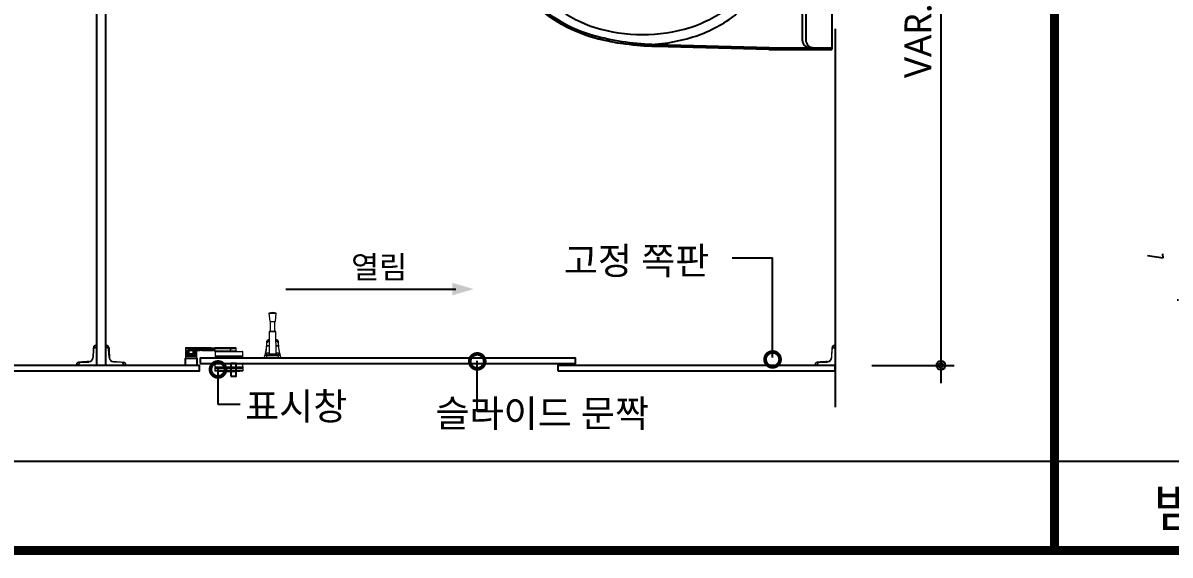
# Model space of a CAD drawing. Extents: x -256 to 8104, y -176 to 5714.
# Drawn here: x 3413 to 4694, y 2764 to 3359 of the extents above; entities that cross this region are included whole.
import ezdxf
from ezdxf.enums import TextEntityAlignment as Align

# ---------------------------------------------------------------- set-up
doc = ezdxf.new("R2010")
doc.units = 0
doc.header["$LTSCALE"] = 30
doc.layers.get('0').update_dxf_attribs({"linetype": 'CONTINUOUS'})
doc.layers.get('DEFPOINTS').update_dxf_attribs({"linetype": 'CONTINUOUS'})
for name, color, linetype in [('0_toilet', 6, 'CONTINUOUS'), ('DIM', 7, 'CONTINUOUS'), ('HAT', 8, 'CONTINUOUS'), ('TIT', 3, 'CONTINUOUS'), ('경첩', 4, 'CONTINUOUS'), ('문자', 3, 'CONTINUOUS'), ('부자재', 4, 'CONTINUOUS'), ('옷걸이', 4, 'CONTINUOUS'), ('잠금쇠(회전형)', 4, 'CONTINUOUS'), ('치수', 1, 'CONTINUOUS'), ('해치', 8, 'CONTINUOUS')]:
    doc.layers.add(name, color=color, linetype=linetype)
doc.styles.add('돋움', font='malgun.ttf')
doc.dimstyles.new('10', dxfattribs={"dimscale": 10, "dimtxt": 3, "dimasz": 1, "dimexe": 1.5, "dimexo": 2, "dimgap": 1, "dimtad": 1, "dimdec": 0, "dimlunit": 6, "dimtxsty": '돋움', "dimblk": 'DIMDOT', "dimcen": -1, "dimdle": 1.5, "dimclrt": 3, "dimazin": 3, "dimtfac": 1, "dimtdec": 0, "dimtix": 1, "dimtmove": 2, "dimatfit": 3, "dimldrblk": 'DIMDOT', "dimarcsym": 0})

# ---------------------------------------------------------------- blocks, each defined once
blk = doc.blocks.new('DIMDOT')
at = {"linetype": 'Continuous'}
blk.add_line((-2, 0), (2, 0), dxfattribs=at)
for radius in [0.5, 0.25]:
    blk.add_circle((0, 0), radius, dxfattribs=at)
blk = doc.blocks.new('*D15')
at = {"layer": 'DEFPOINTS', "color": 0}
for p in [(4341.3, 3701.1), (4341.3, 2976.1), (4438.2, 2976.1)]:
    blk.add_point(p, dxfattribs=at)
at = {"layer": 'DIM', "color": 0, "lineweight": -2, "ltscale": 10}
for p, q in [((4361.3, 3701.1), (4453.2, 3701.1)), ((4438.2, 3691.1), (4438.2, 2986.1)), ((4361.3, 2976.1), (4453.2, 2976.1))]:
    blk.add_line(p, q, dxfattribs=at)
at = {"layer": 'DIM', "color": 0, "lineweight": -2, "xscale": 10, "yscale": 10, "zscale": 10}
for p, rotation in [((4438.2, 3701.1), 90), ((4438.2, 2976.1), 270)]:
    blk.add_blockref('DIMDOT', p, dxfattribs=dict(at, rotation=rotation))
at = {"layer": 'DIM', "color": 3, "insert": (4412.9, 3338.6), "char_height": 30, "attachment_point": 5, "rotation": 90, "style": '돋움'}
blk.add_mtext('VAR.', dxfattribs=at)
blk = doc.blocks.new('_DOTSMALL')
at = {"color": 0, "linetype": 'ByBlock', "const_width": 0.5}
blk.add_lwpolyline([(-0.0625, 0, 1), (0.0625, 0, 1)], format="xyb", close=True, dxfattribs=at)
blk = doc.blocks.new('A$C63EC304E')
at = {"layer": '치수', "color": 1, "xscale": 2.5, "yscale": 2.5, "zscale": 2.5, "rotation": 234.3098741996962}
blk.add_blockref('_DOTSMALL', (0.312, 0.312), dxfattribs=at)
blk = doc.blocks.new('A$C2BC9653E')
at = {"layer": '치수', "xscale": 0.3333333333333333, "yscale": 0.3333333333333333, "zscale": 0.3333333333333333}
blk.add_blockref('A$C63EC304E', (0, 0), dxfattribs=at)
blk = doc.blocks.new('A$C7FC71301')
at = {"layer": '치수', "rotation": 180}
blk.add_blockref('A$C2BC9653E', (0.208, 0.208), dxfattribs=at)
blk = doc.blocks.new('A$C4A20372B')
at = {"layer": '치수'}
blk.add_blockref('A$C7FC71301', (0, 0), dxfattribs=at)
blk = doc.blocks.new('A$C566469F5')
at = {"layer": '치수'}
blk.add_blockref('A$C4A20372B', (0, 0), dxfattribs=at)
blk = doc.blocks.new('A$C7E317CD4')
at = {"layer": '해치', "xscale": 2, "yscale": 2, "zscale": 2}
blk.add_blockref('A$C566469F5', (0, 0), dxfattribs=at)
blk = doc.blocks.new('A$C601D7F27')
at = {"layer": '치수'}
blk.add_blockref('A$C7E317CD4', (0, 0), dxfattribs=at)
blk = doc.blocks.new('A$C38802C08')
at = {"layer": '치수'}
blk.add_blockref('A$C601D7F27', (0, 0), dxfattribs=at)
blk = doc.blocks.new('A$C10E41893')
at = {"layer": '부자재'}
for p, q in [((6.5, 0), (6.5, 196)), ((123.3, 196), (6.5, 196)), ((123.3, 192.5), (6.5, 192.5)), ((54.8, 0), (54.8, 177.5)), ((61.4, 0), (61.4, 177.5)), ((6.5, 0), (6.5, -196)), ((54.8, 0), (54.8, -177.5)), ((61.4, 0), (61.4, -177.5)), ((123.3, -192.5), (6.5, -192.5)), ((123.3, -196), (6.5, -196))]:
    blk.add_line(p, q, dxfattribs=at)
for points in [[(122.7, 196, -0.012538), (123.3, 196), (334.6, 190.3, -0.055395), (444.7, 175.1, -0.154276), (576.9, 93.3, -0.179504), (611.5, 0, -0.179504)], [(122.8, 192.5, -0.012538), (123.2, 192.5), (334.5, 186.8, -0.055395), (443.8, 171.7, -0.154276), (574.3, 91, -0.179504), (608, 0, -0.179504)], [(572, 51.4), (588.8, 51.4), (588.8, 59.6, 0.021185), (583.3, 70.7, 0.106084), (528.4, 133.7, 0.085733), (452.6, 172.4, 0.075373), (358.7, 186.6, 0.075373), (264.8, 172.4, 0.085733), (189, 133.7, 0.007337), (184.4, 130.1), (184.4, 122), (204.7, 122)], [(156.7, -72, 0.089162), (200.2, -118.7, 0.085733), (270.3, -154.5, 0.075373), (358.7, -167.9, 0.075373), (447.1, -154.5, 0.085733), (517.2, -118.7, 0.106084), (567, -61.6, 0.126931), (582.8, 0, 0.126931), (567, 61.6, 0.106084), (517.2, 118.7, 0.085733), (447.1, 154.5, 0.075373), (358.7, 167.9, 0.075373), (270.3, 154.5, 0.085733), (200.2, 118.7, 0.089162), (156.7, 72)], [(588.8, -51.4, 0.090214), (598.2, 0, 0.090214), (588.8, 51.4, 0.106084)], [(122.7, -196, 0.012538), (123.3, -196), (334.6, -190.3, 0.055395), (444.7, -175.1, 0.154276), (576.9, -93.3, 0.179504), (611.5, 0, 0.179504)], [(122.8, -192.5, 0.012538), (123.2, -192.5), (334.5, -186.8, 0.055395), (443.8, -171.7, 0.154276), (574.3, -91, 0.179504), (608, 0, 0.179504)], [(572, -51.4), (588.8, -51.4), (588.8, -59.6, -0.021185), (583.3, -70.7, -0.106084), (528.4, -133.7, -0.085733), (452.6, -172.4, -0.075373), (358.7, -186.6, -0.075373), (264.8, -172.4, -0.085733), (189, -133.7, -0.007337), (184.4, -130.1), (184.4, -122), (204.7, -122)]]:
    blk.add_lwpolyline(points, format="xyb", dxfattribs=at)
blk.add_lwpolyline([(138, -60.8), (119.3, -60.8), (119.3, -79.5), (156.7, -79.5), (156.7, -60.8), (138, -60.8), (147.3, -60.8), (147.3, 60.8), (138, 60.8), (156.7, 60.8), (156.7, 79.5), (119.3, 79.5), (119.3, 60.8), (138, 60.8), (138, -60.8), (119.3, -60.8)], dxfattribs=at)
for centre, start, end in [((39.8, 177.5), 0, 90), ((46.4, 177.5), 0, 90), ((39.8, -177.5), 270, 0), ((46.4, -177.5), 270, 0)]:
    blk.add_arc(centre, 15, start, end, dxfattribs=at)
blk = doc.blocks.new('SLIDE_01')
at = {"layer": '해치'}
h = blk.add_hatch(dxfattribs=at)
h.set_pattern_fill('AR-CONC', color=256, style=0)
h.set_pattern_definition([(50, (3239.55, 1564.04), (182.185, -15.939), [19.05, -209.55]), (355, (3239.55, 1564.04), (-35.243, 191.057), [15.24, -167.64]), (100.451, (3254.73, 1562.71), (146.943, 175.117), [16.19, -178.09]), (46.184, (3239.55, 1614.84), (271.079, -42.042), [28.575, -314.325]), (96.636, (3262.14, 1611.34), (237.404, 247.426), [24.285, -267.135]), (351.184, (3239.55, 1614.84), (237.405, 247.425), [22.86, -251.46]), (21, (3264.95, 1602.14), (151.615, -102.2655), [19.05, -209.55]), (326, (3264.95, 1602.14), (61.802, 184.188), [15.24, -167.64]), (71.4514, (3277.58, 1593.62), (213.416, 81.923), [16.19, -178.09]), (37.5, (3239.546, 1564.04), (3.0886, 84.555), [0, -165.608, 0, -170.18, 0, -168.275]), (7.5, (3239.55, 1564.04), (66.8197, 100.1806), [0, -97.028, 0, -161.798, 0, -64.135]), (327.5, (3182.904, 1564.04), (135.5906, -5.7287), [0, -63.5, 0, -198.12, 0, -262.89]), (317.5, (3157.5, 1564.04), (148.129, 25.4265), [0, -82.55, 0, -131.572, 0, -186.69])])
h.paths.add_polyline_path([(5719.1, 2997.8), (5719.1, 3100.8), (4668.9, 3100.8), (4668.9, 2997.8)])
blk.add_line((4320.2, 3351.9), (4320.2, 2929.3))
at = {"color": 8}
for p, q in [((2484.2, 2869.2), (4446.7, 2869.2)), ((4446.7, 2869.2), (5832, 2869.2))]:
    blk.add_line(p, q, dxfattribs=at)
at = {"color": 8, "const_width": 10}
for points in [[(4565.2, 2769.2), (4565.2, 5538.4)], [(47.4, 2769.2), (5832, 2769.2)]]:
    blk.add_lwpolyline(points, dxfattribs=at)
at = {"layer": '0_toilet'}
for p, q in [((3495.2, 3701.1), (3495.2, 2976.1)), ((3505.3, 2976), (3505.3, 3701))]:
    blk.add_line(p, q, dxfattribs=at)
for points in [[(3390.2, 2970.1), (3610.2, 2970.1), (3610.2, 2976.1), (3390.2, 2976.1)], [(3611, 2978.1), (4030.2, 2978.1), (4030.2, 2984.1), (3611, 2984.1)], [(4010.2, 2970.1), (4320.2, 2970.1), (4320.2, 2976.1), (4010.2, 2976.1)]]:
    blk.add_lwpolyline(points, close=True, dxfattribs=at)
at = {"layer": '경첩', "color": 4, "linetype": 'Continuous', "lineweight": 15}
for p, q in [((3494, 2998.3), (3494, 2998.6)), ((3495.2, 2998.6), (3494, 2998.6)), ((3495.2, 2998.3), (3495.2, 2998.6)), ((3505.3, 2998.6), (3506.4, 2998.6)), ((3505.3, 2998.3), (3505.3, 2998.6)), ((3506.4, 2998.3), (3506.4, 2998.6)), ((4319.1, 2998.3), (4319.1, 2998.6)), ((4320.2, 2998.6), (4319.1, 2998.6)), ((4320.2, 2998.3), (4320.2, 2998.6)), ((3491, 2985.9), (3490.9, 2985.6)), ((3490.9, 2985.6), (3491.2, 2985.4)), ((3490.9, 2985.6), (3490.9, 2985.5)), ((3491.2, 2990.5), (3491, 2987.6)), ((3491, 2987.6), (3491.3, 2987.4)), ((3491, 2987.6), (3491.3, 2987.4)), ((3491, 2987.6), (3491, 2987.2)), ((3491, 2987.2), (3491.3, 2987)), ((3491, 2987), (3491.2, 2986.7)), ((3491, 2987), (3491, 2986)), ((3491, 2986), (3491.2, 2985.8)), ((3491, 2986), (3491, 2985.9)), ((3491, 2985.9), (3491.2, 2985.7)), ((3491.6, 2993.8), (3491.2, 2984.8)), ((3491.2, 2991.8), (3491.5, 2991.6)), ((3491.2, 2991.5), (3491.5, 2991.3)), ((3491.2, 2991.5), (3491.2, 2990.8)), ((3491.2, 2990.8), (3491.4, 2990.6)), ((3491.2, 2990.5), (3491.4, 2990.3)), ((3491.4, 2995.2), (3491.3, 2992.5)), ((3491.3, 2992.5), (3491.5, 2992.3)), ((3491.4, 2995.2), (3491.6, 2995)), ((3491.4, 2984.8), (3491.8, 2993.8)), ((3491.5, 2995.8), (3491.7, 2995.7)), ((3491.7, 2996.3), (3491.6, 2993.8)), ((3491.9, 2994.9), (3491.9, 2996.3)), ((3493.9, 2996.1), (3493.9, 2996.2)), ((3493.9, 2996.2), (3495.2, 2996.2)), ((3493.9, 2996.1), (3493.9, 2995.8)), ((3495.2, 2996.1), (3493.9, 2996.1)), ((3493.9, 2995.8), (3495.2, 2995.8)), ((3494, 2998.3), (3495.2, 2998.3)), ((3495.2, 2996.2), (3495.2, 2998.3)), ((3495.2, 2995.8), (3495.2, 2996.1)), ((3495.2, 2995.8), (3495.2, 2977.6)), ((3505.3, 2996.2), (3505.3, 2998.3)), ((3506.4, 2998.3), (3505.3, 2998.3)), ((3506.5, 2996.2), (3505.3, 2996.2)), ((3505.3, 2996.1), (3506.5, 2996.1)), ((3505.3, 2995.8), (3505.3, 2996.1)), ((3506.5, 2995.8), (3505.3, 2995.8)), ((3505.3, 2995.8), (3505.3, 2977.6)), ((3506.5, 2996.1), (3506.5, 2996.2)), ((3506.5, 2996.1), (3506.5, 2995.8)), ((3508.6, 2994.9), (3508.5, 2996.3)), ((3509.1, 2984.8), (3508.6, 2993.8)), ((3508.8, 2996.3), (3508.9, 2993.8)), ((3509, 2995.8), (3508.8, 2995.7)), ((3509.1, 2995.2), (3508.8, 2995)), ((3508.9, 2993.8), (3509.3, 2984.8)), ((3509.2, 2992.5), (3509, 2992.3)), ((3509.2, 2991.8), (3509, 2991.6)), ((3509.2, 2991.5), (3509, 2991.3)), ((3509.3, 2990.8), (3509, 2990.6)), ((3509.3, 2990.5), (3509, 2990.3)), ((3509.1, 2995.2), (3509.2, 2992.5)), ((3509.2, 2991.5), (3509.3, 2990.8)), ((3509.4, 2987.6), (3509.2, 2987.4)), ((3509.4, 2987.6), (3509.2, 2987.4)), ((3509.4, 2987.2), (3509.2, 2987)), ((3509.5, 2987), (3509.2, 2986.7)), ((3509.3, 2990.5), (3509.4, 2987.6)), ((3509.5, 2986), (3509.3, 2985.8)), ((3509.5, 2985.9), (3509.3, 2985.7)), ((3509.5, 2985.6), (3509.3, 2985.4)), ((3509.4, 2987.6), (3509.4, 2987.2)), ((3509.5, 2987), (3509.5, 2986)), ((3509.5, 2986), (3509.5, 2985.9)), ((3509.5, 2985.9), (3509.5, 2985.6)), ((3509.5, 2985.6), (3509.5, 2985.5)), ((4316.1, 2987), (4316, 2986)), ((4316, 2986), (4316.2, 2985.8)), ((4316, 2986), (4316, 2985.9)), ((4316, 2985.9), (4316.2, 2985.7)), ((4316, 2985.9), (4316, 2985.6)), ((4316, 2985.6), (4316.2, 2985.4)), ((4316, 2985.6), (4316, 2985.5)), ((4316.2, 2990.5), (4316.1, 2987.6)), ((4316.1, 2987.6), (4316.3, 2987.4)), ((4316.1, 2987.6), (4316.3, 2987.4)), ((4316.1, 2987.6), (4316.1, 2987.2)), ((4316.1, 2987.2), (4316.3, 2987)), ((4316.1, 2987), (4316.3, 2986.7)), ((4316.6, 2993.8), (4316.2, 2984.8)), ((4316.3, 2991.5), (4316.2, 2990.8)), ((4316.2, 2990.8), (4316.5, 2990.6)), ((4316.2, 2990.5), (4316.5, 2990.3)), ((4316.4, 2995.2), (4316.3, 2992.5)), ((4316.3, 2992.5), (4316.6, 2992.3)), ((4316.3, 2991.8), (4316.5, 2991.6)), ((4316.3, 2991.5), (4316.5, 2991.3)), ((4316.4, 2995.2), (4316.7, 2995)), ((4316.5, 2984.8), (4316.9, 2993.8)), ((4316.7, 2996.3), (4316.6, 2993.8)), ((4316.6, 2995.8), (4316.7, 2995.7)), ((4316.9, 2994.9), (4317, 2996.3)), ((4319, 2996.1), (4319, 2996.2)), ((4319, 2996.2), (4320.2, 2996.2)), ((4319, 2996.1), (4319, 2995.8)), ((4320.2, 2996.1), (4319, 2996.1)), ((4319, 2995.8), (4320.2, 2995.8)), ((4319.1, 2998.3), (4320.2, 2998.3)), ((4320.2, 2996.2), (4320.2, 2998.3)), ((4320.2, 2995.8), (4320.2, 2996.1)), ((4320.2, 2995.8), (4320.2, 2977.6)), ((3472.9, 2977.2), (3472.7, 2977.2)), ((3472.7, 2977.2), (3472.7, 2976.1)), ((3472.7, 2976.1), (3472.9, 2976.1)), ((3472.9, 2976.1), (3472.9, 2977.2)), ((3472.9, 2976.1), (3475.1, 2976.1)), ((3477.4, 2979.7), (3474.9, 2979.5)), ((3474.9, 2979.3), (3476.4, 2979.4)), ((3475.1, 2976.1), (3475.1, 2977.3)), ((3475.1, 2977.3), (3475.2, 2977.3)), ((3475.2, 2977.3), (3475.4, 2977.3)), ((3475.2, 2977.3), (3475.2, 2976.1)), ((3475.2, 2976.1), (3475.4, 2976.1)), ((3475.4, 2979.7), (3475.5, 2979.8)), ((3475.4, 2979.7), (3475.6, 2979.6)), ((3475.4, 2976.1), (3475.4, 2977.3)), ((3493.7, 2976.1), (3475.4, 2976.1)), ((3478.7, 2980), (3475.5, 2979.8)), ((3486.4, 2980.1), (3477.4, 2979.7)), ((3477.4, 2979.4), (3486.4, 2979.8)), ((3478.7, 2980), (3479, 2979.7)), ((3479.4, 2980), (3479.6, 2979.8)), ((3479.7, 2980), (3480, 2979.8)), ((3483.1, 2980.2), (3480.4, 2980.1)), ((3480.4, 2980.1), (3480.6, 2979.8)), ((3483.1, 2980.2), (3483.3, 2979.9)), ((3483.8, 2980.2), (3484, 2980)), ((3484.1, 2980.2), (3484.4, 2980)), ((3484.8, 2980.3), (3485, 2980)), ((3486.1, 2980.3), (3484.8, 2980.3)), ((3486.1, 2980.3), (3486.4, 2980.1)), ((3486.4, 2980.3), (3486.1, 2980.3)), ((3487.4, 2980.5), (3487.6, 2980.3)), ((3487.9, 2980.7), (3488.1, 2980.5)), ((3488.2, 2980.8), (3488.4, 2980.6)), ((3488.6, 2981), (3488.8, 2980.8)), ((3488.8, 2981.2), (3489, 2981)), ((3489.9, 2982.2), (3490.1, 2982)), ((3490.1, 2982.4), (3490.3, 2982.2)), ((3490.3, 2982.8), (3490.5, 2982.7)), ((3490.5, 2983.1), (3490.7, 2982.9)), ((3490.6, 2983.5), (3490.8, 2983.3)), ((3491, 2983.8), (3490.8, 2984)), ((3490.8, 2984), (3491, 2983.8)), ((3490.9, 2985.5), (3491.2, 2985.3)), ((3490.9, 2985.5), (3490.9, 2984.9)), ((3490.9, 2984.6), (3491.1, 2984.4)), ((3490.9, 2984.4), (3491.1, 2984.1)), ((3506.8, 2976.1), (3525, 2976.1)), ((3509.5, 2985.5), (3509.3, 2985.3)), ((3509.6, 2984.6), (3509.4, 2984.4)), ((3509.6, 2984.4), (3509.4, 2984.1)), ((3509.5, 2985.5), (3509.6, 2984.9)), ((3509.5, 2983.8), (3509.7, 2984)), ((3509.7, 2984), (3509.5, 2983.8)), ((3509.8, 2983.5), (3509.6, 2983.3)), ((3510, 2983.1), (3509.8, 2982.9)), ((3510.1, 2982.8), (3509.9, 2982.7)), ((3510.4, 2982.4), (3510.2, 2982.2)), ((3510.5, 2982.2), (3510.3, 2982)), ((3511.6, 2981.2), (3511.4, 2981)), ((3511.8, 2981), (3511.7, 2980.8)), ((3512.3, 2980.8), (3512.1, 2980.6)), ((3512.5, 2980.7), (3512.3, 2980.5)), ((3513.1, 2980.5), (3512.9, 2980.3)), ((3514.3, 2980.3), (3514.1, 2980.1)), ((3514.1, 2980.3), (3514.3, 2980.3)), ((3514.1, 2980.1), (3523, 2979.7)), ((3523, 2979.4), (3514.1, 2979.8)), ((3514.3, 2980.3), (3515.7, 2980.3)), ((3515.7, 2980.3), (3515.4, 2980)), ((3516.3, 2980.2), (3516.1, 2980)), ((3516.7, 2980.2), (3516.4, 2980)), ((3517.4, 2980.2), (3517.1, 2979.9)), ((3517.4, 2980.2), (3520.1, 2980.1)), ((3520.1, 2980.1), (3519.8, 2979.8)), ((3520.7, 2980), (3520.5, 2979.8)), ((3521.1, 2980), (3520.8, 2979.8)), ((3521.7, 2980), (3521.5, 2979.7)), ((3521.7, 2980), (3525, 2979.8)), ((3523, 2979.7), (3525.5, 2979.5)), ((3525.5, 2979.3), (3524.1, 2979.4)), ((3525, 2979.7), (3524.9, 2979.6)), ((3525, 2979.7), (3525, 2979.8)), ((3525, 2976.1), (3525, 2977.3)), ((3525.3, 2977.3), (3525, 2977.3)), ((3525.3, 2976.1), (3525, 2976.1)), ((3525.4, 2977.3), (3525.3, 2977.3)), ((3525.3, 2977.3), (3525.3, 2976.1)), ((3525.4, 2976.1), (3525.4, 2977.3)), ((3527.5, 2976.1), (3525.4, 2976.1)), ((3527.5, 2976.1), (3527.5, 2977.2)), ((3527.5, 2977.2), (3527.8, 2977.2)), ((3527.8, 2976.1), (3527.5, 2976.1)), ((3527.8, 2977.2), (3527.8, 2976.1)), ((4298, 2977.2), (4297.7, 2977.2)), ((4297.7, 2977.2), (4297.7, 2976.1)), ((4297.7, 2976.1), (4298, 2976.1)), ((4298, 2976.1), (4298, 2977.2)), ((4298, 2976.1), (4300.1, 2976.1)), ((4302.5, 2979.7), (4300, 2979.5)), ((4300, 2979.3), (4301.4, 2979.4)), ((4300.1, 2976.1), (4300.1, 2977.3)), ((4300.1, 2977.3), (4300.2, 2977.3)), ((4300.2, 2977.3), (4300.5, 2977.3)), ((4300.2, 2977.3), (4300.2, 2976.1)), ((4300.2, 2976.1), (4300.5, 2976.1)), ((4300.5, 2979.7), (4300.6, 2979.8)), ((4300.5, 2979.7), (4300.6, 2979.6)), ((4300.5, 2976.1), (4300.5, 2977.3)), ((4318.7, 2976.1), (4300.5, 2976.1)), ((4303.8, 2980), (4300.6, 2979.8)), ((4311.4, 2980.1), (4302.5, 2979.7)), ((4302.5, 2979.4), (4311.5, 2979.8)), ((4303.8, 2980), (4304, 2979.7)), ((4304.4, 2980), (4304.7, 2979.8)), ((4304.8, 2980), (4305, 2979.8)), ((4308.2, 2980.2), (4305.5, 2980.1)), ((4305.5, 2980.1), (4305.7, 2979.8)), ((4308.2, 2980.2), (4308.4, 2979.9)), ((4308.8, 2980.2), (4309.1, 2980)), ((4309.2, 2980.2), (4309.4, 2980)), ((4309.8, 2980.3), (4310.1, 2980)), ((4311.2, 2980.3), (4309.8, 2980.3)), ((4311.2, 2980.3), (4311.4, 2980.1)), ((4311.4, 2980.3), (4311.2, 2980.3)), ((4312.4, 2980.5), (4312.6, 2980.3)), ((4313, 2980.7), (4313.2, 2980.5)), ((4313.2, 2980.8), (4313.4, 2980.6)), ((4313.7, 2981), (4313.9, 2980.8)), ((4313.9, 2981.2), (4314.1, 2981)), ((4315, 2982.2), (4315.2, 2982)), ((4315.1, 2982.4), (4315.3, 2982.2)), ((4315.4, 2982.8), (4315.6, 2982.7)), ((4315.5, 2983.1), (4315.7, 2982.9)), ((4315.7, 2983.5), (4315.9, 2983.3)), ((4316, 2983.8), (4315.8, 2984)), ((4315.8, 2984), (4316, 2983.8)), ((4315.9, 2984.6), (4316.2, 2984.4)), ((4315.9, 2984.4), (4316.1, 2984.1)), ((4316, 2985.5), (4316.2, 2985.3)), ((4316, 2985.5), (4316, 2984.9))]:
    blk.add_line(p, q, dxfattribs=at)
at = {"layer": '경첩', "color": 4, "linetype": 'Continuous', "lineweight": 15, "flags": 128}
for points in [[(3491, 2987.6), (3491, 2987.6), (3491, 2987.6)], [(3491, 2987.2), (3491, 2987.1), (3491, 2987), (3491, 2987)], [(3491.3, 2992.5), (3491.3, 2992.4), (3491.3, 2992.3), (3491.2, 2992.1), (3491.2, 2992), (3491.2, 2992), (3491.2, 2991.9), (3491.2, 2991.9), (3491.2, 2991.8)], [(3491.4, 2995.7), (3491.4, 2995.8), (3491.5, 2995.8), (3491.5, 2995.8), (3491.5, 2995.8), (3491.5, 2995.8), (3491.5, 2995.8), (3491.5, 2995.8), (3491.5, 2995.8)], [(3491.4, 2995.7), (3491.4, 2995.6), (3491.4, 2995.5), (3491.4, 2995.4), (3491.4, 2995.2)], [(3491.6, 2993.8), (3491.6, 2993.8), (3491.6, 2993.8), (3491.6, 2993.8), (3491.7, 2993.8), (3491.7, 2993.8), (3491.7, 2993.8), (3491.8, 2993.8), (3491.8, 2993.8)], [(3491.9, 2996.3), (3491.9, 2996.3), (3491.8, 2996.3), (3491.8, 2996.3), (3491.8, 2996.3), (3491.7, 2996.3), (3491.7, 2996.3), (3491.7, 2996.3), (3491.7, 2996.3)], [(3508.5, 2996.3), (3508.6, 2996.3), (3508.6, 2996.3), (3508.7, 2996.3), (3508.7, 2996.3), (3508.7, 2996.3), (3508.7, 2996.3), (3508.8, 2996.3), (3508.8, 2996.3)], [(3508.9, 2993.8), (3508.9, 2993.8), (3508.9, 2993.8), (3508.8, 2993.8), (3508.8, 2993.8), (3508.8, 2993.8), (3508.7, 2993.8), (3508.7, 2993.8), (3508.6, 2993.8)], [(3509, 2995.7), (3509, 2995.8), (3509, 2995.8), (3509, 2995.8), (3509, 2995.8), (3509, 2995.8), (3509, 2995.8), (3509, 2995.8), (3509, 2995.8)], [(3509, 2995.7), (3509, 2995.6), (3509.1, 2995.5), (3509.1, 2995.4), (3509.1, 2995.2)], [(3509.2, 2992.5), (3509.2, 2992.4), (3509.2, 2992.3), (3509.2, 2992.1), (3509.2, 2992), (3509.2, 2992), (3509.2, 2991.9), (3509.2, 2991.9), (3509.2, 2991.8)], [(3509.4, 2987.6), (3509.4, 2987.6), (3509.4, 2987.6)], [(3509.4, 2987.2), (3509.4, 2987.1), (3509.5, 2987), (3509.5, 2987)], [(4316.1, 2987.6), (4316.1, 2987.6), (4316.1, 2987.6)], [(4316.1, 2987.2), (4316.1, 2987.1), (4316.1, 2987), (4316.1, 2987)], [(4316.3, 2992.5), (4316.3, 2992.4), (4316.3, 2992.3), (4316.3, 2992.1), (4316.3, 2992), (4316.3, 2992), (4316.3, 2991.9), (4316.3, 2991.9), (4316.3, 2991.8)], [(4316.5, 2995.7), (4316.5, 2995.6), (4316.5, 2995.5), (4316.5, 2995.4), (4316.4, 2995.2)], [(4316.5, 2995.7), (4316.5, 2995.8), (4316.5, 2995.8), (4316.5, 2995.8), (4316.5, 2995.8), (4316.5, 2995.8), (4316.5, 2995.8), (4316.6, 2995.8), (4316.6, 2995.8)], [(4316.6, 2993.8), (4316.6, 2993.8), (4316.6, 2993.8), (4316.7, 2993.8), (4316.7, 2993.8), (4316.7, 2993.8), (4316.8, 2993.8), (4316.8, 2993.8), (4316.9, 2993.8)], [(4317, 2996.3), (4316.9, 2996.3), (4316.9, 2996.3), (4316.9, 2996.3), (4316.8, 2996.3), (4316.8, 2996.3), (4316.8, 2996.3), (4316.8, 2996.3), (4316.7, 2996.3)], [(3474.9, 2979.3), (3474.9, 2979.3), (3474.9, 2979.4), (3474.9, 2979.4), (3474.9, 2979.5), (3474.9, 2979.5), (3474.9, 2979.5), (3474.9, 2979.5), (3474.9, 2979.5)], [(3477.4, 2979.7), (3477.4, 2979.7), (3477.4, 2979.6), (3477.4, 2979.6), (3477.4, 2979.6), (3477.4, 2979.5), (3477.4, 2979.5), (3477.4, 2979.5), (3477.4, 2979.4)], [(3479.4, 2980), (3479.4, 2980), (3479.3, 2980), (3479.3, 2980), (3479.2, 2980), (3479.1, 2980), (3479, 2980), (3478.8, 2980), (3478.7, 2980)], [(3480.4, 2980.1), (3480.3, 2980), (3480.2, 2980), (3480.1, 2980), (3480, 2980), (3479.9, 2980), (3479.8, 2980), (3479.8, 2980), (3479.7, 2980), (3479.7, 2980)], [(3483.8, 2980.2), (3483.8, 2980.2), (3483.7, 2980.2), (3483.7, 2980.2), (3483.6, 2980.2), (3483.5, 2980.2), (3483.4, 2980.2), (3483.2, 2980.2), (3483.1, 2980.2)], [(3484.8, 2980.3), (3484.7, 2980.3), (3484.5, 2980.2), (3484.4, 2980.2), (3484.3, 2980.2), (3484.2, 2980.2), (3484.2, 2980.2), (3484.1, 2980.2), (3484.1, 2980.2)], [(3486.4, 2980.1), (3486.4, 2980.1), (3486.4, 2980.1), (3486.4, 2980), (3486.4, 2980), (3486.4, 2980), (3486.4, 2979.9), (3486.4, 2979.9), (3486.4, 2979.8)], [(3490.8, 2984), (3490.8, 2984), (3490.8, 2984)], [(3490.9, 2984.6), (3490.9, 2984.4), (3490.9, 2984.4)], [(3491.2, 2984.8), (3491.2, 2984.8), (3491.2, 2984.8), (3491.2, 2984.8), (3491.2, 2984.8), (3491.3, 2984.8), (3491.3, 2984.8), (3491.4, 2984.8), (3491.4, 2984.8)], [(3509.3, 2984.8), (3509.3, 2984.8), (3509.3, 2984.8), (3509.3, 2984.8), (3509.2, 2984.8), (3509.2, 2984.8), (3509.2, 2984.8), (3509.1, 2984.8), (3509.1, 2984.8)], [(3509.6, 2984.6), (3509.6, 2984.4), (3509.6, 2984.4)], [(3509.7, 2984), (3509.7, 2984), (3509.7, 2984)], [(3514.1, 2980.1), (3514.1, 2980.1), (3514.1, 2980.1), (3514.1, 2980), (3514.1, 2980), (3514.1, 2980), (3514.1, 2979.9), (3514.1, 2979.9), (3514.1, 2979.8)], [(3515.7, 2980.3), (3515.8, 2980.3), (3515.9, 2980.2), (3516, 2980.2), (3516.1, 2980.2), (3516.2, 2980.2), (3516.3, 2980.2), (3516.3, 2980.2), (3516.3, 2980.2)], [(3516.7, 2980.2), (3516.7, 2980.2), (3516.7, 2980.2), (3516.8, 2980.2), (3516.9, 2980.2), (3517, 2980.2), (3517.1, 2980.2), (3517.2, 2980.2), (3517.4, 2980.2)], [(3520.1, 2980.1), (3520.2, 2980), (3520.3, 2980), (3520.4, 2980), (3520.5, 2980), (3520.6, 2980), (3520.6, 2980), (3520.7, 2980), (3520.7, 2980), (3520.7, 2980)], [(3521.1, 2980), (3521.1, 2980), (3521.1, 2980), (3521.2, 2980), (3521.3, 2980), (3521.4, 2980), (3521.5, 2980), (3521.6, 2980), (3521.7, 2980)], [(3523, 2979.7), (3523, 2979.7), (3523, 2979.6), (3523, 2979.6), (3523, 2979.6), (3523, 2979.5), (3523, 2979.5), (3523, 2979.5), (3523, 2979.4)], [(3525.5, 2979.3), (3525.5, 2979.3), (3525.5, 2979.4), (3525.5, 2979.4), (3525.5, 2979.5), (3525.5, 2979.5), (3525.5, 2979.5), (3525.5, 2979.5), (3525.5, 2979.5)], [(4300, 2979.3), (4300, 2979.3), (4300, 2979.4), (4300, 2979.4), (4300, 2979.5), (4300, 2979.5), (4300, 2979.5), (4300, 2979.5), (4300, 2979.5)], [(4302.5, 2979.7), (4302.5, 2979.7), (4302.5, 2979.6), (4302.5, 2979.6), (4302.5, 2979.6), (4302.5, 2979.5), (4302.5, 2979.5), (4302.5, 2979.5), (4302.5, 2979.4)], [(4304.4, 2980), (4304.4, 2980), (4304.4, 2980), (4304.3, 2980), (4304.2, 2980), (4304.1, 2980), (4304, 2980), (4303.9, 2980), (4303.8, 2980)], [(4305.5, 2980.1), (4305.3, 2980), (4305.2, 2980), (4305.1, 2980), (4305, 2980), (4304.9, 2980), (4304.9, 2980), (4304.8, 2980), (4304.8, 2980), (4304.8, 2980)], [(4308.8, 2980.2), (4308.8, 2980.2), (4308.8, 2980.2), (4308.7, 2980.2), (4308.6, 2980.2), (4308.5, 2980.2), (4308.4, 2980.2), (4308.3, 2980.2), (4308.2, 2980.2)], [(4309.8, 2980.3), (4309.7, 2980.3), (4309.6, 2980.2), (4309.5, 2980.2), (4309.4, 2980.2), (4309.3, 2980.2), (4309.2, 2980.2), (4309.2, 2980.2), (4309.2, 2980.2)], [(4311.4, 2980.1), (4311.4, 2980.1), (4311.4, 2980.1), (4311.4, 2980), (4311.4, 2980), (4311.5, 2980), (4311.5, 2979.9), (4311.5, 2979.9), (4311.5, 2979.8)], [(4315.8, 2984), (4315.8, 2984), (4315.8, 2984)], [(4315.9, 2984.6), (4315.9, 2984.4), (4315.9, 2984.4)], [(4316.2, 2984.8), (4316.2, 2984.8), (4316.2, 2984.8), (4316.2, 2984.8), (4316.3, 2984.8), (4316.3, 2984.8), (4316.4, 2984.8), (4316.4, 2984.8), (4316.5, 2984.8)]]:
    blk.add_lwpolyline(points, dxfattribs=at)
at = {"layer": '경첩', "color": 4, "linetype": 'Continuous', "lineweight": 15}
for centre, radius, start, end in [((3494, 2996.2), 2.35, 90, 177.3017), ((3506.4, 2996.2), 2.35, 2.6983, 90), ((4319.1, 2996.2), 2.35, 90, 177.3017), ((3493.9, 2993.7), 2.35, 90, 177.3017), ((3493.9, 2993.7), 2.1, 90, 177.3017), ((3494, 2996.2), 2.1, 90, 177.3017), ((3506.4, 2996.2), 2.1, 2.6983, 90), ((3506.5, 2993.7), 2.35, 2.6983, 90), ((3506.5, 2993.7), 2.1, 2.6983, 90), ((4319, 2993.7), 2.35, 90, 177.3017), ((4319, 2993.7), 2.1, 90, 177.3017), ((4319.1, 2996.2), 2.1, 90, 177.3017), ((3475, 2977.2), 2.35, 92.6983, 180), ((3475, 2977.2), 2.1, 92.6983, 180), ((3477.5, 2977.3), 2.35, 92.6983, 180), ((3477.5, 2977.3), 2.1, 92.6983, 180), ((3486.2, 2985.1), 5.25, 272.6983, 357.3017), ((3486.2, 2985.1), 5, 272.6983, 357.3017), ((3486.2, 2985.1), 4.75, 272.6983, 285), ((3486.2, 2985.1), 4.75, 284.9998, 291.7506), ((3486.2, 2985.1), 4.75, 294.9948, 301.2998), ((3486.2, 2985.1), 4.75, 301.2991, 304.3858), ((3486.2, 2985.1), 4.75, 304.3849, 322.5608), ((3486.2, 2985.1), 4.75, 322.5612, 325.6145), ((3486.2, 2985.1), 4.75, 325.6151, 331.8264), ((3486.2, 2985.1), 4.75, 335.0052, 340.234), ((3486.2, 2985.1), 4.75, 340.234, 346.7569), ((3486.2, 2985.1), 4.75, 346.8377, 351.3944), ((3486.2, 2985.1), 4.75, 354.0912, 357.3017), ((3493.7, 2977.6), 1.5, 270, 0), ((3506.8, 2977.6), 1.5, 180, 270), ((3514.3, 2985.1), 5.25, 182.6983, 267.3017), ((3514.3, 2985.1), 5, 182.6983, 267.3017), ((3514.3, 2985.1), 4.75, 182.6983, 185.9088), ((3514.3, 2985.1), 4.75, 188.6056, 193.1623), ((3514.3, 2985.1), 4.75, 193.2431, 199.766), ((3514.3, 2985.1), 4.75, 199.766, 204.9948), ((3514.3, 2985.1), 4.75, 208.1736, 214.3849), ((3514.3, 2985.1), 4.75, 214.3855, 217.4388), ((3514.3, 2985.1), 4.75, 217.4392, 235.6151), ((3514.3, 2985.1), 4.75, 235.6142, 238.7009), ((3514.3, 2985.1), 4.75, 238.7002, 245.0052), ((3514.3, 2985.1), 4.75, 248.2494, 255.0002), ((3514.3, 2985.1), 4.75, 255, 267.3017), ((3522.9, 2977.3), 2.35, 0, 87.3017), ((3522.9, 2977.3), 2.1, 0, 87.3017), ((3525.4, 2977.2), 2.35, 0, 87.3017), ((3525.4, 2977.2), 2.1, 0, 87.3017), ((4300.1, 2977.2), 2.35, 92.6983, 180), ((4300.1, 2977.2), 2.1, 92.6983, 180), ((4302.6, 2977.3), 2.35, 92.6983, 180), ((4302.6, 2977.3), 2.1, 92.6983, 180), ((4311.2, 2985.1), 5, 272.6983, 357.3017), ((4311.2, 2985.1), 4.75, 272.6983, 285), ((4311.2, 2985.1), 5.25, 272.6983, 357.3017), ((4311.2, 2985.1), 4.75, 284.9998, 291.7506), ((4311.2, 2985.1), 4.75, 294.9948, 301.2998), ((4311.2, 2985.1), 4.75, 301.2991, 304.3858), ((4311.2, 2985.1), 4.75, 304.3849, 322.5608), ((4311.2, 2985.1), 4.75, 322.5612, 325.6145), ((4311.2, 2985.1), 4.75, 325.6151, 331.8264), ((4311.2, 2985.1), 4.75, 335.0052, 340.234), ((4311.2, 2985.1), 4.75, 340.234, 346.7569), ((4311.2, 2985.1), 4.75, 346.8377, 351.3944), ((4311.2, 2985.1), 4.75, 354.0912, 357.3017), ((4318.7, 2977.6), 1.5, 270, 0)]:
    blk.add_arc(centre, radius, start, end, dxfattribs=at)
at = {"layer": '부자재'}
blk.add_lwpolyline([(3645.2, 2964.1), (3651.2, 2964.1), (3651.2, 2978.1), (3645.2, 2978.1)], close=True, dxfattribs=at)
at = {"layer": '옷걸이', "lineweight": 15}
for p, q in [((3687.7, 3034.4), (3688.5, 3024.9)), ((3687.7, 3034.4), (3695.7, 3034.4)), ((3688.5, 3024.9), (3695, 3024.9)), ((3689.2, 3024.9), (3689.2, 3014.1)), ((3694.2, 3014.1), (3694.2, 3024.9)), ((3695, 3024.9), (3695.7, 3034.4)), ((3688, 3013.8), (3687.8, 2988.6)), ((3695.5, 3013.8), (3688, 3013.8)), ((3688.2, 3014.1), (3691.7, 3014.1)), ((3691.7, 3014.1), (3695.2, 3014.1)), ((3695.7, 2988.6), (3695.5, 3013.8)), ((3687.9, 3004.7), (3687.8, 3004.7)), ((3687.8, 3004.7), (3687.8, 3004.6)), ((3687.9, 3004.6), (3687.8, 3004.6)), ((3687.8, 3003.1), (3687.8, 3002.7)), ((3687.8, 3003.1), (3687.9, 3003.1)), ((3687.9, 3002.7), (3687.8, 3002.7)), ((3695.7, 3004.7), (3695.6, 3004.7)), ((3695.7, 3004.6), (3695.6, 3004.6)), ((3695.6, 3003.1), (3695.7, 3003.1)), ((3695.7, 3002.7), (3695.6, 3002.7)), ((3695.7, 3004.7), (3695.7, 3004.6)), ((3695.7, 3003.1), (3695.7, 3002.7)), ((3682.2, 2984.1), (3683.1, 2986.6)), ((3683.1, 2986.6), (3683.1, 2986.6)), ((3683.1, 2986.6), (3683.1, 2986.6)), ((3685.5, 2989.5), (3684, 2989.5)), ((3685.5, 2989.4), (3684, 2989.4)), ((3684.1, 2987.4), (3684, 2987.4)), ((3684, 2987.3), (3684, 2987.3)), ((3699.4, 2987.3), (3684, 2987.3)), ((3685.4, 2986.6), (3684.6, 2984.1)), ((3687.8, 2997.6), (3685.4, 2997.6)), ((3685.4, 2988.9), (3685.5, 2989.5)), ((3685.4, 2986.6), (3685.4, 2987.3)), ((3685.4, 2987.3), (3698, 2987.3)), ((3698, 2986.6), (3685.4, 2986.6)), ((3685.5, 2998.4), (3687.8, 2998.4)), ((3696.5, 2988.6), (3687, 2988.6)), ((3695.6, 2998.4), (3698, 2998.4)), ((3698.1, 2997.6), (3695.6, 2997.6)), ((3699.4, 2989.5), (3698, 2989.5)), ((3698, 2989.5), (3698.1, 2988.9)), ((3699.4, 2989.4), (3698, 2989.4)), ((3698, 2986.6), (3698, 2987.3)), ((3698.9, 2984.1), (3698, 2986.6)), ((3699.5, 2987.4), (3699.4, 2987.4)), ((3699.4, 2987.3), (3699.4, 2987.3)), ((3699.6, 2987.4), (3699.5, 2987.4)), ((3700.4, 2986.6), (3701.2, 2984.1)), ((3700.4, 2986.6), (3700.4, 2986.6)), ((3700.4, 2986.6), (3700.4, 2986.6)), ((3684.6, 2984.1), (3682.2, 2984.1)), ((3698.9, 2984.1), (3684.6, 2984.1)), ((3701.2, 2984.1), (3698.9, 2984.1))]:
    blk.add_line(p, q, dxfattribs=at)
at = {"layer": '옷걸이', "lineweight": 15, "flags": 128}
for points in [[(3687.8, 3004.7), (3687.8, 3004.7), (3687.4, 3004.7), (3687.1, 3004.6), (3686.8, 3004.5), (3686.5, 3004.4), (3686.2, 3004.3), (3686, 3004.1), (3685.7, 3004), (3685.6, 3003.8), (3685.4, 3003.5), (3685.3, 3003.3), (3685.3, 3003.1), (3685.3, 3003)], [(3687.8, 3004.6), (3687.4, 3004.6), (3687, 3004.5), (3686.6, 3004.4), (3686.2, 3004.2), (3685.9, 3004.1), (3685.7, 3003.8), (3685.5, 3003.6), (3685.4, 3003.3), (3685.3, 3003), (3685.3, 3003)], [(3685.3, 3001.5), (3685.4, 3001.7), (3685.5, 3002), (3685.6, 3002.2), (3685.9, 3002.5), (3686.2, 3002.7), (3686.5, 3002.8), (3686.9, 3002.9), (3687.3, 3003), (3687.8, 3003.1)], [(3687.8, 3002.7), (3687.3, 3002.7), (3687, 3002.6), (3686.6, 3002.5), (3686.3, 3002.4), (3686.1, 3002.2), (3685.9, 3002), (3685.7, 3001.8), (3685.6, 3001.5), (3685.6, 3001.3)], [(3698.2, 3003), (3698.2, 3003), (3698.1, 3003.2), (3698.1, 3003.4), (3698, 3003.7), (3697.8, 3003.9), (3697.6, 3004), (3697.4, 3004.2), (3697.2, 3004.4), (3696.9, 3004.5), (3696.6, 3004.6), (3696.2, 3004.6), (3695.9, 3004.7), (3695.7, 3004.7)], [(3698.2, 3003), (3698.1, 3003.2), (3698, 3003.5), (3697.9, 3003.7), (3697.6, 3004), (3697.4, 3004.2), (3697, 3004.3), (3696.6, 3004.5), (3696.2, 3004.6), (3695.7, 3004.6), (3695.7, 3004.6)], [(3695.7, 3003.1), (3696.1, 3003), (3696.5, 3003), (3696.9, 3002.9), (3697.2, 3002.7), (3697.5, 3002.5), (3697.8, 3002.3), (3698, 3002.1), (3698.1, 3001.8), (3698.2, 3001.5)], [(3697.9, 3001.3), (3697.8, 3001.6), (3697.7, 3001.8), (3697.6, 3002), (3697.3, 3002.2), (3697.1, 3002.4), (3696.7, 3002.5), (3696.4, 3002.6), (3696, 3002.7), (3695.7, 3002.7)], [(3683.8, 2989.3), (3683.8, 2989.3), (3683.8, 2989.3)], [(3684, 2987.4), (3683.9, 2987.4), (3683.9, 2987.4)], [(3684, 2989.4), (3684, 2989.5), (3684, 2989.4)], [(3684.1, 2987.4), (3684, 2987.3), (3684, 2987.3)], [(3684, 2987.4), (3684, 2987.4), (3684.1, 2987.4)], [(3685.1, 2997.6), (3685.2, 2997.6), (3685.2, 2997.6), (3685.2, 2997.6), (3685.2, 2997.6), (3685.3, 2997.6), (3685.3, 2997.6), (3685.3, 2997.6), (3685.4, 2997.6)], [(3686.2, 2987.3), (3685.8, 2987.4), (3685.6, 2987.4), (3685.5, 2987.4), (3685.6, 2987.5), (3685.9, 2987.5), (3686, 2987.5)], [(3687.8, 2989.8), (3687.2, 2989.8), (3685.9, 2989.8)], [(3697.6, 2989.8), (3696, 2989.8), (3695.7, 2989.8)], [(3697.5, 2987.5), (3697.8, 2987.5), (3697.9, 2987.4), (3697.9, 2987.4), (3697.8, 2987.4), (3697.4, 2987.4), (3697, 2987.3)], [(3698.3, 2997.6), (3698.3, 2997.6), (3698.3, 2997.6), (3698.3, 2997.6), (3698.2, 2997.6), (3698.2, 2997.6), (3698.2, 2997.6), (3698.1, 2997.6), (3698.1, 2997.6)], [(3699.4, 2987.3), (3699.4, 2987.3), (3699.4, 2987.4)], [(3699.5, 2987.4), (3699.5, 2987.4), (3699.4, 2987.4)]]:
    blk.add_lwpolyline(points, dxfattribs=at)
at = {"layer": '옷걸이', "lineweight": 15}
for centre, radius, start, end in [((3691.7, 3024.1), 11, 68.7607, 111.2393), ((3688.2, 3013.8), 0.25, 90, 179.5), ((3695.2, 3013.8), 0.25, 0.5, 90), ((3632.5, 3001.8), 52.8, 355.4136, 356.451), ((3632.5, 3001.8), 52.8, 356.4511, 359.6096), ((3685.4, 2998.6), 0.23, 185.4574, 275.1888), ((3632.5, 3001.8), 52.8, 359.6096, 1.2369), ((3685.5, 3001.5), 0.227, 188.2087, 276.392), ((3632.5, 3001.6), 53, 356.4511, 359.6096), ((3632.5, 3003.4), 55.3, 359.6189, 1.2073), ((3750.9, 3003.4), 55.3, 178.7927, 180.3811), ((3697.9, 3001.5), 0.227, 263.608, 351.7913), ((3750.9, 3001.6), 53, 180.3904, 183.5489), ((3698, 2998.6), 0.23, 264.8112, 354.5426), ((3750.9, 3001.8), 52.8, 178.7631, 180.3904), ((3750.9, 3001.8), 52.8, 180.3904, 183.5489), ((3750.9, 3001.8), 52.8, 183.5489, 184.5865), ((3633.8, 3001.5), 51.5, 343.2376, 346.2577), ((3684.2, 2986.2), 1.17, 101.397, 160.6752), ((3684, 2986.3), 1, 89.9937, 161.8081), ((3634.2, 3001.7), 51.3, 343.5226, 346.2377), ((3632.5, 3001.8), 52.8, 346.2317, 355.4136), ((3684, 2989.2), 0.25, 90.2728, 166.2395), ((3684, 2989.2), 0.247, 89.2585, 165.9158), ((3683.6, 2989.2), 1.81, 282.0607, 352.5143), ((3632.5, 3001.8), 53, 346.5097, 355.4136), ((3683.5, 2989.6), 2.24, 284.8265, 3.5932), ((3651.5, 3001), 34.1, 354.2736, 355.5668), ((3685.8, 2989.4), 0.376, 79.9393, 150.5456), ((3685.7, 2989.5), 0.248, 89.5881, 179.723), ((3685.9, 2989.5), 0.307, 84.7786, 118.9817), ((3685.6, 2988.9), 1.43, 284.1057, 346.9245), ((3691.9, 3388.4), 401.1, 269.1968, 270.7316), ((3697.9, 2988.9), 1.44, 193.1186, 255.9655), ((3697.6, 2989.4), 0.4, 32.0092, 97.8083), ((3697.6, 2989.5), 0.271, 58.6344, 97.6053), ((3700, 2989.6), 2.24, 176.3909, 255.1894), ((3697.7, 2989.5), 0.248, 0.277, 90.4119), ((3732, 3001), 34.1, 184.4333, 185.7264), ((3750.9, 3001.8), 53, 184.5864, 193.4903), ((3699.8, 2989.2), 1.8, 186.7864, 258.2605), ((3750.9, 3001.8), 52.8, 184.5864, 193.7683), ((3699.4, 2989.2), 0.25, 13.7617, 89.4531), ((3699.4, 2989.2), 0.247, 14.0842, 90.7415), ((3749.1, 3001.6), 51.2, 193.7584, 196.469), ((3699.4, 2986.3), 1, 18.1919, 90.0063), ((3699.3, 2986.2), 1.16, 19.2937, 79.3942), ((3749.9, 3001.5), 51.7, 193.7493, 196.7564)]:
    blk.add_arc(centre, radius, start, end, dxfattribs=at)
at = {"layer": '잠금쇠(회전형)', "linetype": 'Continuous', "lineweight": 15}
for p, q in [((3594.5, 2995.2), (3594.5, 2992.7)), ((3594.5, 2992.7), (3597.7, 2992.7)), ((3594.5, 2991.1), (3594.5, 2984.1)), ((3594.9, 2991.1), (3594.5, 2991.1)), ((3594.9, 2986.1), (3594.9, 2991.1)), ((3594.9, 2991.1), (3595.3, 2991.1)), ((3606.6, 2986.1), (3594.9, 2986.1)), ((3596.8, 2995.7), (3595, 2995.7)), ((3595, 2991.6), (3595.3, 2991.6)), ((3595.3, 2991.1), (3595.3, 2991.6)), ((3595.3, 2991.6), (3597.2, 2991.6)), ((3595.3, 2991.1), (3595.3, 2986.5)), ((3597.2, 2991.1), (3595.3, 2991.1)), ((3595.3, 2986.5), (3595.5, 2986.5)), ((3595.5, 2990.6), (3597.2, 2990.6)), ((3595.5, 2986.5), (3595.5, 2990.6)), ((3596, 2990.1), (3595.5, 2990.6)), ((3595.5, 2986.5), (3595.5, 2986.6)), ((3595.5, 2986.6), (3605.9, 2986.6)), ((3596, 2990.1), (3596, 2986.6)), ((3597.2, 2990.1), (3596, 2990.1)), ((3596.5, 2989.1), (3596.5, 2987.6)), ((3603.6, 2989.1), (3596.5, 2989.1)), ((3596.5, 2987.6), (3603.6, 2987.6)), ((3596.7, 2989.3), (3603.4, 2989.3)), ((3603.4, 2987.3), (3596.7, 2987.3)), ((3597.2, 2991.1), (3597.2, 2991.6)), ((3597.2, 2991.6), (3598.2, 2991.6)), ((3597.2, 2990.6), (3597.2, 2991.1)), ((3597.7, 2991.1), (3597.2, 2991.1)), ((3597.2, 2990.6), (3597.2, 2990.1)), ((3597.2, 2990.6), (3597.7, 2990.6)), ((3598.2, 2990.1), (3597.2, 2990.1)), ((3597.7, 2992.7), (3597.7, 2992.7)), ((3597.7, 2991.1), (3597.7, 2990.6)), ((3598.2, 2991.1), (3597.7, 2991.1)), ((3597.7, 2990.6), (3598.2, 2990.6)), ((3598.2, 2992.2), (3598.2, 2989.3)), ((3623.2, 2995.5), (3600.7, 2995.5)), ((3623.2, 2995.5), (3600.7, 2995.5)), ((3600.7, 2995.5), (3600.7, 2995.5)), ((3600.7, 2995.2), (3644.7, 2995.2)), ((3600.7, 2994.7), (3600.7, 2995.2)), ((3600.7, 2994.7), (3600.7, 2993.2)), ((3644.7, 2994.7), (3600.7, 2994.7)), ((3627.2, 2993.2), (3600.7, 2993.2)), ((3603.2, 2989.3), (3603.2, 2992.2)), ((3603.2, 2991.6), (3604.2, 2991.6)), ((3603.7, 2991.1), (3603.2, 2991.1)), ((3603.2, 2990.6), (3603.7, 2990.6)), ((3604.2, 2990.1), (3603.2, 2990.1)), ((3603.4, 2989.3), (3604.7, 2989.3)), ((3604.7, 2987.3), (3603.4, 2987.3)), ((3605, 2989.1), (3603.6, 2989.1)), ((3603.6, 2987.6), (3605, 2987.6)), ((3603.7, 2992.7), (3611, 2992.7)), ((3604.2, 2991.1), (3603.7, 2991.1)), ((3603.7, 2990.6), (3603.7, 2991.1)), ((3603.7, 2990.6), (3604.2, 2990.6)), ((3604.2, 2991.6), (3604.2, 2991.1)), ((3604.2, 2991.6), (3606.1, 2991.6)), ((3606.1, 2991.1), (3604.2, 2991.1)), ((3604.2, 2991.1), (3604.2, 2990.6)), ((3604.2, 2990.6), (3606, 2990.6)), ((3604.2, 2990.6), (3604.2, 2990.1)), ((3605.5, 2990.1), (3604.2, 2990.1)), ((3605, 2987.6), (3605, 2989.1)), ((3606, 2990.6), (3605.5, 2990.1)), ((3605.5, 2986.6), (3605.5, 2990.1)), ((3605.9, 2986.6), (3606, 2986.5)), ((3606, 2990.6), (3606, 2986.5)), ((3606, 2986.5), (3606.1, 2986.5)), ((3606.1, 2991.6), (3606.1, 2991.1)), ((3606.1, 2991.6), (3606.5, 2991.6)), ((3606.1, 2986.5), (3606.1, 2991.1)), ((3606.1, 2991.1), (3606.6, 2991.1)), ((3606.6, 2991.1), (3606.6, 2986.1)), ((3607, 2991.1), (3606.6, 2991.1)), ((3607, 2984.1), (3607, 2991.1)), ((3613, 2992.7), (3625.9, 2992.7)), ((3623.2, 2995.5), (3623.2, 2995.5)), ((3625.9, 2992.7), (3625.9, 2992.7)), ((3650.5, 2995.7), (3627.1, 2995.7)), ((3627.5, 2991.1), (3627.5, 2986.2)), ((3658.5, 2986.2), (3627.5, 2986.2)), ((3627.5, 2986.1), (3627.5, 2984.3)), ((3627.5, 2986.1), (3658.5, 2986.1)), ((3628.8, 2991.7), (3628.8, 2991.8)), ((3658.5, 2991.2), (3628.9, 2991.2)), ((3629.6, 2991.7), (3629.6, 2992.2)), ((3629.6, 2992.2), (3644.7, 2992.2)), ((3629.6, 2991.7), (3658, 2991.7)), ((3635.2, 2986.2), (3635.2, 2986.1)), ((3644.7, 2995.2), (3644.7, 2994.7)), ((3644.7, 2992.2), (3644.7, 2994.7)), ((3644.7, 2991.7), (3644.7, 2992.2)), ((3644.7, 2992.2), (3651, 2992.2)), ((3650.7, 2986.1), (3650.7, 2986.2)), ((3651, 2992.2), (3651, 2995.2)), ((3655.4, 2986.1), (3655.4, 2986.2)), ((3657.4, 2986.1), (3657.4, 2986.2)), ((3657.5, 2986.1), (3657.5, 2986.2)), ((3658.5, 2986.2), (3658.5, 2991.2)), ((3658.5, 2984.3), (3658.5, 2986.1)), ((3594.5, 2984.1), (3607, 2984.1)), ((3627.2, 2974.1), (3627.2, 2973.1)), ((3658.7, 2974.1), (3627.2, 2974.1)), ((3658.7, 2973.1), (3627.2, 2973.1)), ((3627.5, 2984.3), (3658.5, 2984.3)), ((3658.2, 2984.1), (3627.7, 2984.1)), ((3658, 2978), (3627.9, 2978)), ((3628.1, 2978.1), (3643, 2978.1)), ((3643, 2978.1), (3657.9, 2978.1)), ((3658.7, 2973.1), (3658.7, 2974.1)), ((3627.2, 2972.1), (3627.2, 2970.5)), ((3658.7, 2972.1), (3627.2, 2972.1)), ((3627.2, 2970.5), (3643, 2970.5)), ((3658.2, 2972.6), (3627.7, 2972.6)), ((3658.2, 2972.6), (3627.7, 2972.6)), ((3643, 2970), (3627.7, 2970)), ((3630.8, 2969.7), (3655.1, 2969.7)), ((3630.8, 2969.7), (3643, 2969.7)), ((3654.8, 2969.7), (3631.1, 2969.7)), ((3637.3, 2969.6), (3637.4, 2969.6)), ((3637.4, 2969.6), (3648.5, 2969.6)), ((3640.3, 2969.5), (3640.3, 2969.6)), ((3640.8, 2969.3), (3645.1, 2969.3)), ((3640.8, 2969.3), (3645.1, 2969.3)), ((3641.1, 2969.6), (3641.1, 2969.5)), ((3641.1, 2969.5), (3644.8, 2969.5)), ((3644.7, 2969.3), (3641.2, 2969.3)), ((3643, 2970.5), (3658.7, 2970.5)), ((3658.3, 2970), (3643, 2970)), ((3643, 2969.7), (3655.1, 2969.7)), ((3644.8, 2969.5), (3644.8, 2969.6)), ((3645.7, 2969.6), (3645.7, 2969.5)), ((3648.5, 2969.6), (3648.7, 2969.6)), ((3658.7, 2970.5), (3658.7, 2972.1))]:
    blk.add_line(p, q, dxfattribs=at)
at = {"layer": '잠금쇠(회전형)', "linetype": 'Continuous', "lineweight": 15, "flags": 128}
for points in [[(3600.7, 2995.5), (3600.1, 2995.5), (3599.4, 2995.5), (3598.8, 2995.5), (3598.3, 2995.5), (3597.8, 2995.6), (3597.4, 2995.6), (3597.1, 2995.6), (3596.9, 2995.6), (3596.8, 2995.7), (3596.8, 2995.7)], [(3637.3, 2969.5), (3637.1, 2969.5), (3637, 2969.5), (3637, 2969.5), (3637.2, 2969.6), (3637.3, 2969.6)], [(3641.2, 2969.3), (3641.2, 2969.3), (3641.2, 2969.3), (3641.2, 2969.3), (3641.2, 2969.4), (3641.2, 2969.4), (3641.2, 2969.4), (3641.1, 2969.4), (3641.1, 2969.5)], [(3644.7, 2969.3), (3644.7, 2969.3), (3644.7, 2969.3), (3644.7, 2969.3), (3644.8, 2969.4), (3644.8, 2969.4), (3644.8, 2969.4), (3644.8, 2969.4), (3644.8, 2969.5)], [(3648.7, 2969.6), (3648.8, 2969.6), (3648.9, 2969.5), (3648.9, 2969.5), (3648.8, 2969.5), (3648.6, 2969.5)]]:
    blk.add_lwpolyline(points, dxfattribs=at)
at = {"layer": '잠금쇠(회전형)'}
blk.add_lwpolyline([(3594.5, 2984.1), (3607, 2984.1), (3607, 2976.1), (3594.5, 2976.1)], close=True, dxfattribs=at)
at = {"layer": '잠금쇠(회전형)', "linetype": 'Continuous', "lineweight": 15}
for centre, radius, start, end in [((3595, 2995.2), 0.5, 90, 180), ((3600.7, 3041.1), 46.4, 262.2082, 269.9516), ((3600.8, 2953.2), 39.9, 90.0704, 99.0775), ((3595, 2991.1), 0.5, 90, 180), ((3595.3, 2991.1), 0.485, 91.9622, 181.8362), ((3595.6, 2985.8), 0.816, 110.8265, 158.264), ((3600.7, 3034.1), 38.9, 261.4299, 269.9411), ((3596.7, 2989.1), 0.25, 90, 180), ((3596.7, 2987.6), 0.25, 180, 270), ((3597.2, 2991.1), 0.5, 0, 90), ((3597.2, 2990.6), 0.5, 270, 0), ((3600.7, 2952.4), 40.4, 85.7371, 94.238), ((3597.7, 2992.2), 0.5, 0.4364, 88.0475), ((3600.7, 2964.6), 27.7, 84.8219, 95.1479), ((3603.7, 2992.2), 0.5, 89.9688, 179.9724), ((3604.2, 2991.1), 0.5, 90, 180), ((3604.2, 2990.6), 0.5, 180, 270), ((3604.7, 2989.1), 0.25, 0, 90), ((3604.7, 2987.6), 0.25, 270, 0), ((3606.1, 2991.1), 0.485, 358.1638, 88.0378), ((3605.8, 2985.8), 0.816, 21.736, 69.1735), ((3606.5, 2991.1), 0.5, 0, 90), ((3612, 2953.4), 39.3, 88.5426, 91.4397), ((3623.2, 3035.1), 39.6, 270.014, 275.6703), ((3618.5, 3013.7), 22.3, 289.4853, 292.988), ((3625.9, 2991.1), 1.56, 359.595, 89.9503), ((3627.2, 2991.6), 1.54, 8.6008, 92.9035), ((3649.4, 2943.4), 52.5, 113.1385, 114.7084), ((3629.6, 2991), 1.18, 89.4884, 132.259), ((3630.5, 2991.8), 1.69, 184.5827, 202.3275), ((3629.5, 2991.1), 0.588, 82.6337, 171.8516), ((3644.7, 3034), 38.8, 270.0516, 278.5774), ((3644.7, 3041), 46.3, 270.0429, 277.7974), ((3650.5, 2995.2), 0.5, 0, 90), ((3651.5, 2992.2), 0.5, 180, 270), ((3658, 2991.2), 0.5, 0, 90), ((3638.2, 2974.1), 11, 159.2996, 180), ((3627.2, 2972.6), 0.5, 0, 90), ((3627.7, 2984.3), 0.25, 180, 270), ((3628.1, 2977.9), 0.15, 90, 159.2996), ((3657.9, 2977.9), 0.15, 20.7004, 90), ((3647.7, 2974.1), 11, 0, 20.7004), ((3658.2, 2984.3), 0.25, 270, 0), ((3658.7, 2972.6), 0.5, 90, 180), ((3627.2, 2972.6), 0.5, 270, 0), ((3627.7, 2970.5), 0.5, 180, 264.5584), ((3643, 3130.6), 161.3, 264.5584, 265.686), ((3630.8, 2969.9), 0.125, 265.686, 270), ((3631.1, 2969.8), 0.125, 235.4626, 265.7969), ((3643, 3130.7), 161.5, 265.7969, 269.2276), ((3637.2, 2967.8), 1.78, 88.6382, 96.0273), ((3643.2, 3050.2), 80.9, 265.7789, 267.8287), ((3643.3, 3050.2), 80.8, 266.5383, 267.829), ((3640.1, 2969.5), 0.114, 281.5317, 6.6087), ((3641.2, 3000.1), 30.7, 268.0585, 270.0013), ((3641.1, 2992), 22.6, 267.7351, 270.0014), ((3644.7, 2999.8), 30.5, 269.9897, 271.9505), ((3644.8, 2991.8), 22.4, 269.9881, 272.2754), ((3643, 3130.7), 161.5, 270.7724, 274.2031), ((3642.6, 3050.2), 80.8, 272.171, 273.4617), ((3645.8, 2969.5), 0.114, 173.3913, 258.4683), ((3642.7, 3050.2), 80.9, 272.1713, 274.2211), ((3648.6, 2969.6), 0.0882, 204.5731, 265.3621), ((3648.7, 2968.4), 1.13, 83.0858, 90.7191), ((3654.8, 2969.8), 0.125, 274.2031, 304.5374), ((3643, 3130.6), 161.3, 274.314, 275.4416), ((3655.1, 2969.9), 0.125, 270, 274.314), ((3658.7, 2972.6), 0.5, 180, 270), ((3658.2, 2970.5), 0.5, 275.4416, 0)]:
    blk.add_arc(centre, radius, start, end, dxfattribs=at)
at = {"layer": '치수'}
for p, q in [((4205.2, 3096.1), (4250.2, 3096.1)), ((4250.2, 2984.9), (4250.2, 3096.1)), ((3706.5, 3061.3), (3896.5, 3061.3)), ((3920.3, 2924.5), (3920.3, 2981)), ((3630.8, 2932.5), (3630.8, 2971.6)), ((3655.4, 2932.5), (3630.8, 2932.5)), ((3948.8, 2924.5), (3920.3, 2924.5))]:
    blk.add_line(p, q, dxfattribs=at)
blk.add_solid([(3916.5, 3061.3), (3892.5, 3068.3), (3892.5, 3054.3)], dxfattribs=at)
at = {"layer": 'HAT', "xscale": 0.6000000000003638, "yscale": 0.6000000000003638, "zscale": 0.6000000000003638, "rotation": 180}
blk.add_blockref('A$C10E41893', (4320.2, 3446.3), dxfattribs=at)
at = {"layer": '해치', "xscale": -20, "yscale": 20, "zscale": 20}
for p, rotation in [((3634.9, 2975.7), 89.99999999999974), ((3924.5, 2984.7), 89.99999999999973)]:
    blk.add_blockref('A$C38802C08', p, dxfattribs=dict(at, rotation=rotation))
at = {"layer": '해치', "xscale": 20, "yscale": 20, "rotation": 269.9777130656439}
blk.add_blockref('A$C38802C08', (4246.1, 2986.9), dxfattribs=at)
at = {"layer": 'TIT', "style": '돋움'}
blk.add_text('받침대 (측면부)', height=42, dxfattribs=at).set_placement((5039.1, 2796.1), align=Align.RIGHT)
at = {"layer": '문자', "style": '돋움'}
for s, height, p in [('열림', 25, (3779.4, 3073.3)), ('고정 쪽판', 30.34, (4017, 3077.8))]:
    blk.add_text(s, height=height, dxfattribs=at).set_placement(p)
for s, p in [('표시창', (3718.1, 2930.8)), ('슬라이드 문짝', (3993, 2922.8))]:
    blk.add_text(s, height=30.34, dxfattribs=at).set_placement(p, align=Align.MIDDLE)
at = {"layer": 'DIM', "ltscale": 10}
dim = blk.add_linear_dim(base=(4438.2, 2976.1), p1=(4341.3, 3701.1), p2=(4341.3, 2976.1), angle=90, text='VAR.', dimstyle='10', override={"dimtxsty": '돋움'}, dxfattribs=at)
dim.commit()
dim.dimension.update_dxf_attribs({"geometry": '*D15', "text_midpoint": (4412.9, 3338.6)})

msp = doc.modelspace()

# ---------------------------------------------------------------- block references
msp.add_blockref('SLIDE_01', (0, 0))

doc.saveas('drawing.dxf')
